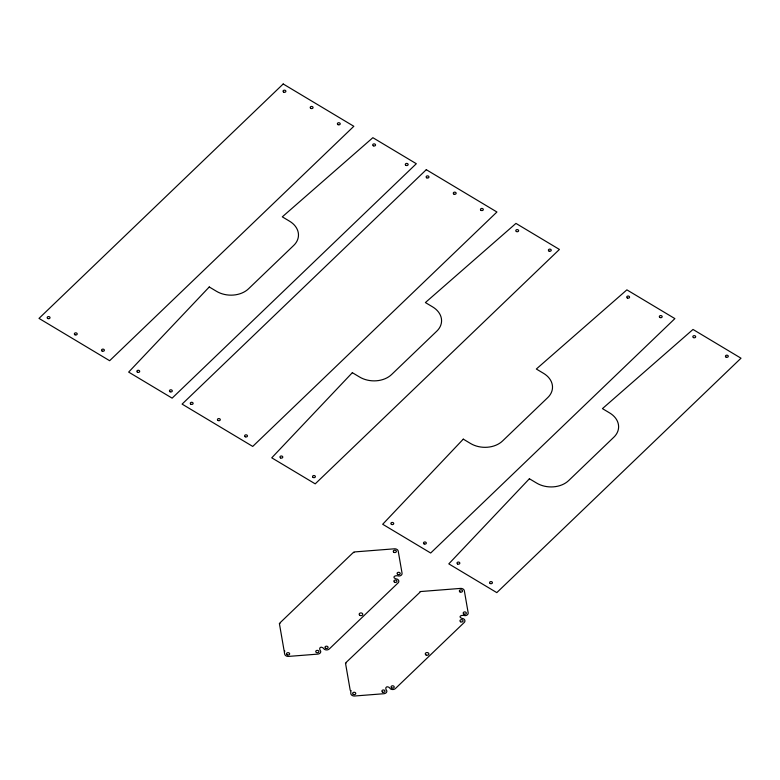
<?xml version="1.0" encoding="UTF-8"?>
<svg xmlns="http://www.w3.org/2000/svg" width="780" height="780" viewBox="0 0 780 780"><rect width="100%" height="100%" fill="white"/><g stroke="black" fill="none" stroke-linecap="round" stroke-linejoin="round"><path stroke-width="1.17" d="M284.739 651.115L284.242 651.534L284.69 654.108A3.432 2.584 2.7 0 0 288.532 656.409L317.772 654.118A3.432 2.584 2.7 0 0 320.716 651.28C317.791 647.595 321.526 645.226 324.441 649.36A3.432 2.584 2.7 0 0 329.248 648.989L398.131 582.865A3.432 2.584 2.7 0 0 397.498 579.238C391.258 578.126 394.066 574.645 399.097 576.04A3.432 2.584 2.7 0 0 402.051 573.212L398.219 551.109A3.432 2.584 2.7 0 0 394.378 548.808L353.818 551.986L353.954 552.552L353.125 552.659L280.069 622.781L280.186 623.376L279.377 623.444L284.096 650.676L284.739 651.115M350.854 690.709L350.805 693.703A3.432 2.584 2.7 0 0 354.647 696.004L383.877 693.722A3.432 2.584 2.7 0 0 386.831 690.885C383.731 687.063 387.943 684.879 390.556 688.964A3.432 2.584 2.7 0 0 395.363 688.584L464.236 622.469A3.432 2.584 2.7 0 0 463.613 618.842C457.353 617.692 460.2 614.269 465.212 615.644A3.432 2.584 2.7 0 0 468.166 612.817L464.334 590.713A3.432 2.584 2.7 0 0 460.493 588.413L419.933 591.591L420.02 592.205L346.183 662.386L346.271 663L345.481 663.049L350.21 690.28L350.854 690.709M209.255 286.972L128.661 372.099L172.126 398.141L416.325 163.722L372.86 137.69L282.302 216.85L289.546 221.189A22.854 17.189 2.7 0 1 293.748 245.398L248.528 288.805A22.854 17.189 2.7 0 1 216.499 291.31L209.255 286.972M352.346 372.684L271.752 457.821L315.218 483.853L559.416 249.444L515.95 223.402L425.392 302.562L432.637 306.901A22.854 17.189 2.7 0 1 436.839 331.11L391.619 374.517A22.854 17.189 2.7 0 1 359.59 377.023L352.346 372.684M463.281 439.14L382.688 524.267L430.687 553.02L674.885 318.61L626.886 289.858L536.338 369.018L543.582 373.357A22.854 17.189 2.7 0 1 547.774 397.566L502.554 440.973A22.854 17.189 2.7 0 1 470.525 443.479L463.281 439.14M529.396 478.744L448.802 563.872L496.802 592.625L741 358.205L693.001 329.452L602.443 408.623L609.687 412.961A22.854 17.189 2.7 0 1 613.889 437.161L568.669 480.577A22.854 17.189 2.7 0 1 536.64 483.083L529.396 478.744M283.198 83.977L39 318.396L109.639 360.711L353.837 126.292L283.198 83.977M426.29 169.689L182.091 404.108L252.73 446.423L496.928 212.004L426.29 169.689M426.738 177.82A1.423 1.073 2.7 0 0 428.971 177.079A1.423 1.073 2.7 0 0 426.943 175.968A1.423 1.073 2.7 0 0 426.738 177.82M481.075 210.376A1.423 1.073 2.7 0 0 483.308 209.625A1.423 1.073 2.7 0 0 481.279 208.523A1.423 1.073 2.7 0 0 481.075 210.376M516.389 231.524A1.423 1.073 2.7 0 0 518.632 230.782A1.423 1.073 2.7 0 0 516.604 229.681A1.423 1.073 2.7 0 0 516.389 231.524M548.993 251.053A1.423 1.073 2.7 0 0 551.236 250.312A1.423 1.073 2.7 0 0 549.208 249.21A1.423 1.073 2.7 0 0 548.993 251.053M453.901 194.093A1.423 1.073 2.7 0 0 456.144 193.352A1.423 1.073 2.7 0 0 454.116 192.241A1.423 1.073 2.7 0 0 453.901 194.093M218.049 420.498A1.423 1.073 2.7 0 0 220.291 419.747A1.423 1.073 2.7 0 0 218.264 418.645A1.423 1.073 2.7 0 0 218.049 420.498M313.141 477.457A1.423 1.073 2.7 0 0 315.383 476.716A1.423 1.073 2.7 0 0 313.355 475.605A1.423 1.073 2.7 0 0 313.141 477.457M280.546 457.928A1.423 1.073 2.7 0 0 282.779 457.187A1.423 1.073 2.7 0 0 280.751 456.076A1.423 1.073 2.7 0 0 280.546 457.928M245.222 436.771A1.423 1.073 2.7 0 0 247.455 436.03A1.423 1.073 2.7 0 0 245.427 434.918A1.423 1.073 2.7 0 0 245.222 436.771M190.886 404.225A1.423 1.073 2.7 0 0 193.118 403.474A1.423 1.073 2.7 0 0 191.09 402.373A1.423 1.073 2.7 0 0 190.886 404.225M283.647 92.108A1.423 1.073 2.7 0 0 285.88 91.358A1.423 1.073 2.7 0 0 283.852 90.256A1.423 1.073 2.7 0 0 283.647 92.108M337.984 124.654A1.423 1.073 2.7 0 0 340.216 123.913A1.423 1.073 2.7 0 0 338.189 122.811A1.423 1.073 2.7 0 0 337.984 124.654M373.308 145.811A1.423 1.073 2.7 0 0 375.541 145.07A1.423 1.073 2.7 0 0 373.513 143.959A1.423 1.073 2.7 0 0 373.308 145.811M405.902 165.341A1.423 1.073 2.7 0 0 408.145 164.599A1.423 1.073 2.7 0 0 406.117 163.498A1.423 1.073 2.7 0 0 405.902 165.341M310.81 108.381A1.423 1.073 2.7 0 0 313.053 107.64A1.423 1.073 2.7 0 0 311.025 106.529A1.423 1.073 2.7 0 0 310.81 108.381M74.958 334.786A1.423 1.073 2.7 0 0 77.201 334.035A1.423 1.073 2.7 0 0 75.172 332.933A1.423 1.073 2.7 0 0 74.958 334.786M170.05 391.745A1.423 1.073 2.7 0 0 172.292 391.004A1.423 1.073 2.7 0 0 170.264 389.893A1.423 1.073 2.7 0 0 170.05 391.745M137.456 372.216A1.423 1.073 2.7 0 0 139.688 371.475A1.423 1.073 2.7 0 0 137.66 370.363A1.423 1.073 2.7 0 0 137.456 372.216M102.131 351.058A1.423 1.073 2.7 0 0 104.374 350.317A1.423 1.073 2.7 0 0 102.336 349.206A1.423 1.073 2.7 0 0 102.131 351.058M47.794 318.513A1.423 1.073 2.7 0 0 50.027 317.762A1.423 1.073 2.7 0 0 47.999 316.66A1.423 1.073 2.7 0 0 47.794 318.513M490.201 583.518A1.423 1.073 2.7 0 0 492.433 582.767A1.423 1.073 2.7 0 0 490.406 581.666A1.423 1.073 2.7 0 0 490.201 583.518M726.053 357.113A1.423 1.073 2.7 0 0 728.286 356.363A1.423 1.073 2.7 0 0 726.258 355.261A1.423 1.073 2.7 0 0 726.053 357.113M457.597 563.989A1.423 1.073 2.7 0 0 459.829 563.238A1.423 1.073 2.7 0 0 457.802 562.136A1.423 1.073 2.7 0 0 457.597 563.989M693.449 337.584A1.423 1.073 2.7 0 0 695.682 336.833A1.423 1.073 2.7 0 0 693.654 335.731A1.423 1.073 2.7 0 0 693.449 337.584M460.034 591.932A1.57 1.18 2.7 0 0 462.501 591.113A1.57 1.18 2.7 0 0 460.268 589.894A1.57 1.18 2.7 0 0 460.034 591.932M463.866 614.035A1.57 1.18 2.7 0 0 466.333 613.207A1.57 1.18 2.7 0 0 464.1 611.998A1.57 1.18 2.7 0 0 463.866 614.035M460.629 621.797A1.57 1.18 2.7 0 0 463.086 620.977A1.57 1.18 2.7 0 0 460.853 619.759A1.57 1.18 2.7 0 0 460.629 621.797M426.104 655.024A1.804 1.355 2.7 0 0 428.883 654.001A1.804 1.355 2.7 0 0 426.26 652.675A1.804 1.355 2.7 0 0 426.104 655.024M391.745 687.911A1.57 1.18 2.7 0 0 394.212 687.092A1.57 1.18 2.7 0 0 391.979 685.874A1.57 1.18 2.7 0 0 391.745 687.911M382.541 692.104A1.57 1.18 2.7 0 0 384.998 691.285A1.57 1.18 2.7 0 0 382.765 690.066A1.57 1.18 2.7 0 0 382.541 692.104M353.301 694.395A1.57 1.18 2.7 0 0 355.768 693.566A1.57 1.18 2.7 0 0 353.535 692.357A1.57 1.18 2.7 0 0 353.301 694.395M424.086 543.913A1.423 1.073 2.7 0 0 426.319 543.173A1.423 1.073 2.7 0 0 424.291 542.061A1.423 1.073 2.7 0 0 424.086 543.913M659.938 317.509A1.423 1.073 2.7 0 0 662.171 316.768A1.423 1.073 2.7 0 0 660.143 315.656A1.423 1.073 2.7 0 0 659.938 317.509M391.482 524.384A1.423 1.073 2.7 0 0 393.724 523.633A1.423 1.073 2.7 0 0 391.687 522.532A1.423 1.073 2.7 0 0 391.482 524.384M627.334 297.979A1.423 1.073 2.7 0 0 629.567 297.238A1.423 1.073 2.7 0 0 627.539 296.127A1.423 1.073 2.7 0 0 627.334 297.979M393.929 552.328A1.57 1.18 2.7 0 0 396.386 551.509A1.57 1.18 2.7 0 0 394.154 550.3A1.57 1.18 2.7 0 0 393.929 552.328M397.761 574.431A1.57 1.18 2.7 0 0 400.218 573.612A1.57 1.18 2.7 0 0 397.985 572.393A1.57 1.18 2.7 0 0 397.761 574.431M394.514 582.192A1.57 1.18 2.7 0 0 396.971 581.373A1.57 1.18 2.7 0 0 394.738 580.154A1.57 1.18 2.7 0 0 394.514 582.192M359.999 615.42A1.804 1.355 2.7 0 0 362.778 614.396A1.804 1.355 2.7 0 0 360.145 613.07A1.804 1.355 2.7 0 0 359.999 615.42M325.64 648.307A1.57 1.18 2.7 0 0 328.097 647.488A1.57 1.18 2.7 0 0 325.865 646.279A1.57 1.18 2.7 0 0 325.64 648.307M316.427 652.499A1.57 1.18 2.7 0 0 318.893 651.68A1.57 1.18 2.7 0 0 316.651 650.462A1.57 1.18 2.7 0 0 316.427 652.499M287.186 654.791A1.57 1.18 2.7 0 0 289.653 653.971A1.57 1.18 2.7 0 0 287.42 652.753A1.57 1.18 2.7 0 0 287.186 654.791"/></g></svg>
